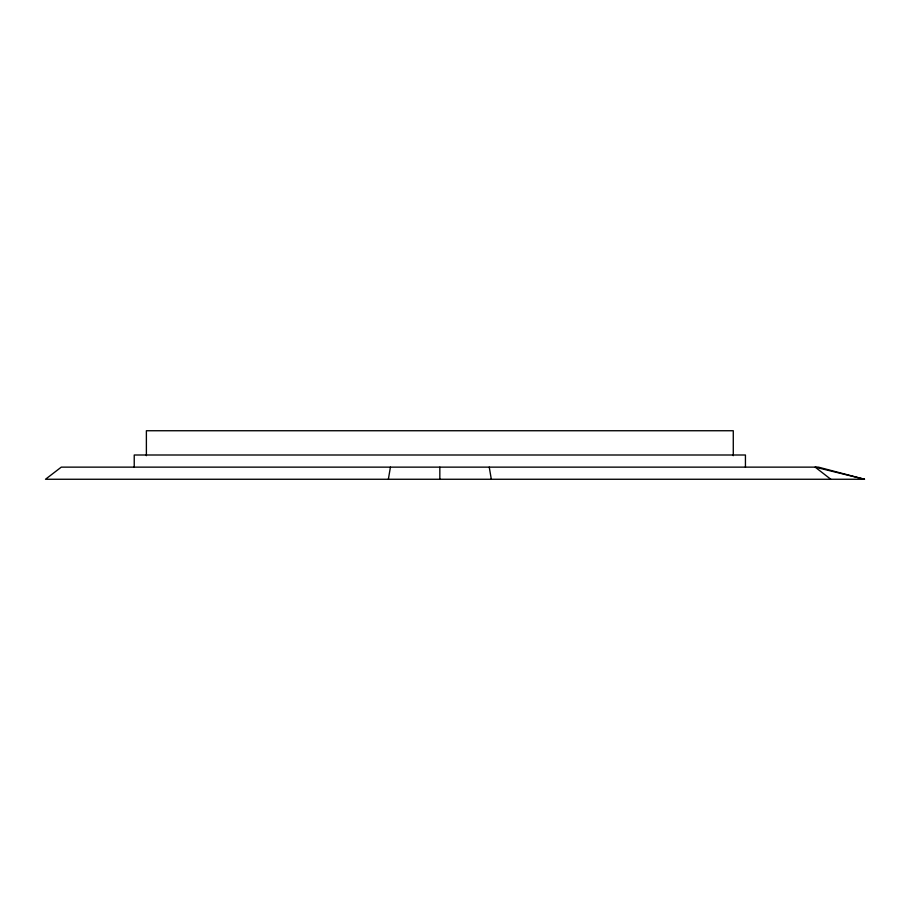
<?xml version="1.0" encoding="UTF-8"?>
<svg xmlns="http://www.w3.org/2000/svg" width="910" height="910" viewBox="0 0 910 910"><rect width="100%" height="100%" fill="white"/><g stroke="black" fill="none" stroke-linecap="round" stroke-linejoin="round"><path stroke-width="1.36" d="M388.365 479.263L390.424 467.137M864.5 479.263L45.5 479.263L61.277 467.137L818.397 467.137L864.5 479.263L815.155 467.137L830.796 479.263M489.25 467.137L491.309 479.263M745.438 467.137L745.438 455L134.225 455L134.225 467.137M733.278 455.694L733.278 430.737L146.385 430.737L146.385 455.694M439.837 467.137L439.837 479.263"/></g></svg>
